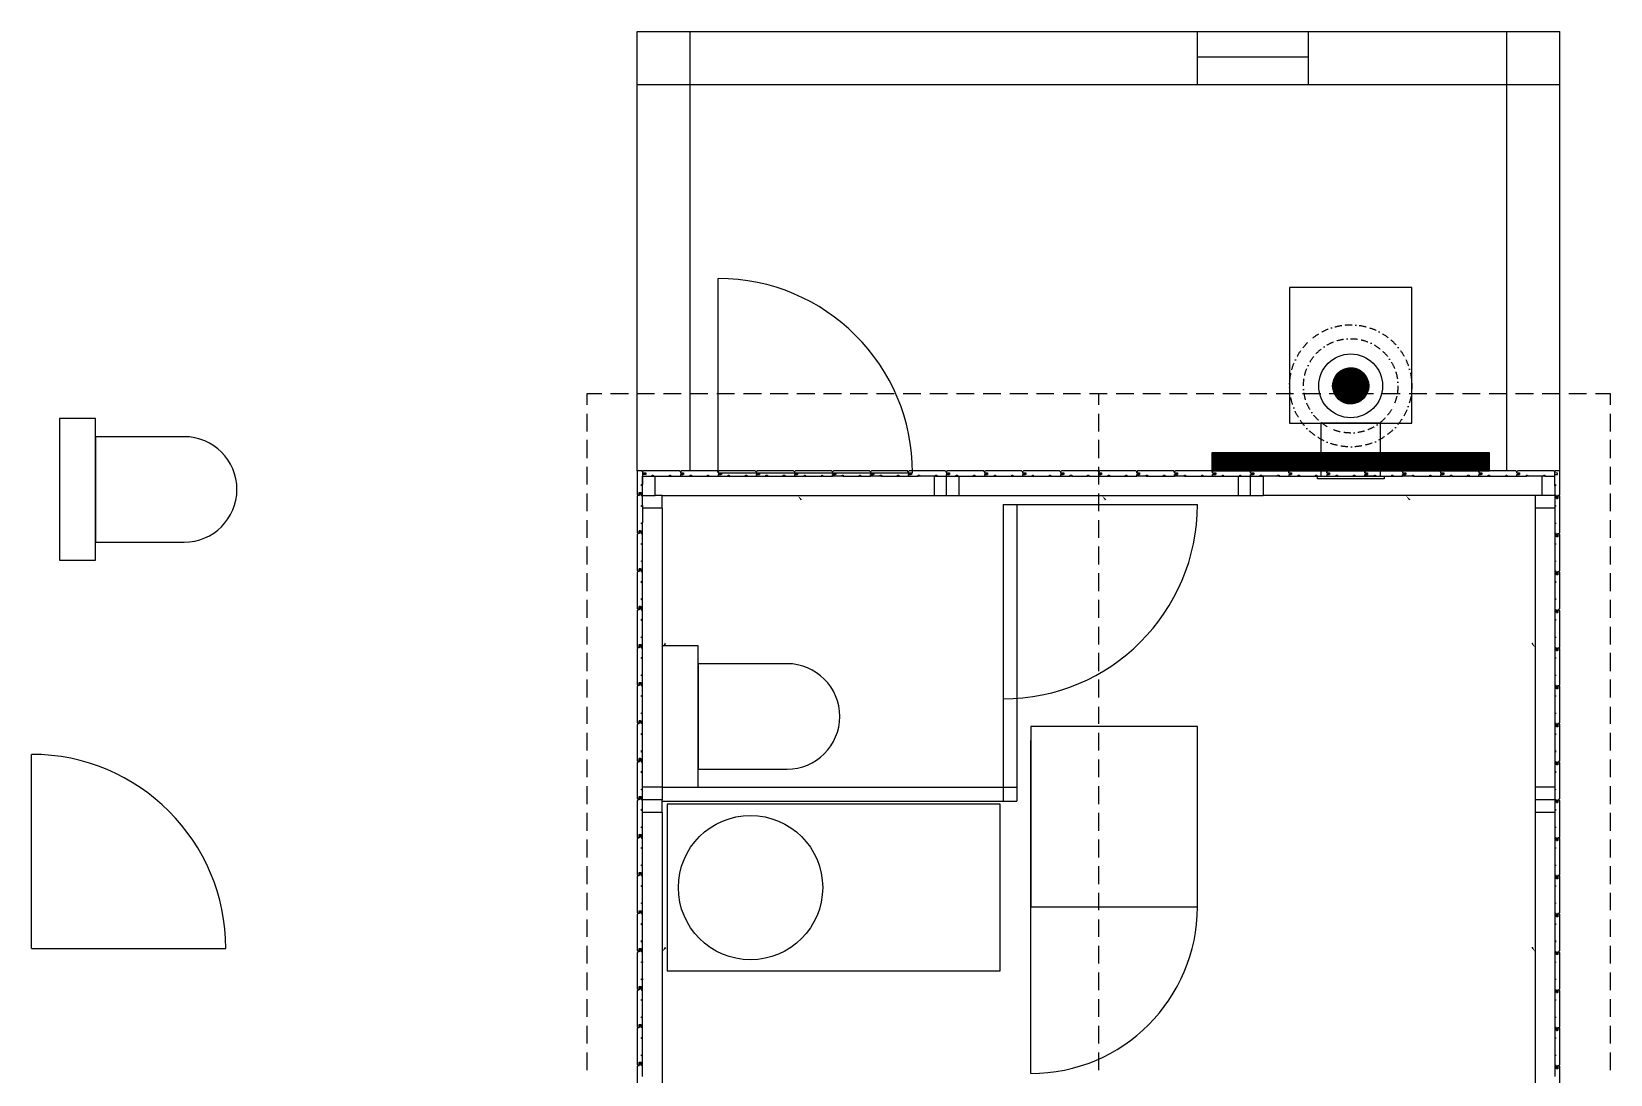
# Model space of a CAD drawing. Header units: millimetres. Extents: x -32864 to 44414, y -51818 to 3927.
# Drawn here: x -5000 to 688, y -28453 to -24695 of the extents above; entities that cross this region are included whole.
import ezdxf

# ---------------------------------------------------------------- set-up
doc = ezdxf.new("R2010")
doc.units = ezdxf.units.MM
doc.header["$MEASUREMENT"] = 0
doc.linetypes.add('BORDERX2', pattern=[88.9, 25.4, -12.7, 25.4, -12.7, 0, -12.7])
doc.layers.get('0').update_dxf_attribs({"true_color": 0xffffff})
doc.layers.add('elements', color=4, linetype='Continuous', lineweight=25, true_color=0x00ffff)
doc.layers.add('heater', color=6, linetype='Continuous', true_color=0xff00ff)
pattern_1 = [(45, (0, 0), (-0.088388348, 0.088388348), [])]

# ---------------------------------------------------------------- blocks, each defined once
blk = doc.blocks.new('Thermoplate50+15')
at = {"layer": 'elements'}
h = blk.add_hatch(dxfattribs=at)
h.set_pattern_fill('NET', color=256, scale=200, angle=65, style=0)
h.set_pattern_definition(pattern_1)
h.paths.add_polyline_path([(0, 0), (939.7, 342), (917.5, 403.1), (-22.2, 61.1)])
for p, q in [((917.5, 403.1), (-22.2, 61.1)), ((939.7, 342), (917.5, 403.1)), ((0, 0), (939.7, 342)), ((-22.2, 61.1), (0, 0))]:
    blk.add_line(p, q, dxfattribs=at)
blk = doc.blocks.new('UpperView')
at = {"layer": 'elements'}
for points in [[(770.6, 4714.8), (760.5, 4731.7), (775.7, 4718.2)], [(1866.7, 4714.8), (1856.6, 4731.7), (1871.8, 4718.2)], [(2962.8, 4714.8), (2951, 4731.7), (2967.8, 4718.2)], [(286.7, 4197.1), (271.5, 4183.7), (281.6, 4202.2)], [(3408, 4202.2), (3416.4, 4183.7), (3402.9, 4198.8)], [(286.7, 3101.1), (271.5, 3087.6), (281.6, 3106.1)], [(3408, 3106.1), (3416.4, 3087.6), (3402.9, 3102.8)]]:
    blk.add_hatch(color=256, dxfattribs=at).paths.add_polyline_path(points)
for points in [[(54, 5099.3), (0, 5099.3), (0, 5058.8)], [(150.1, 5099.3), (86, 5099.3)], [(244.5, 5099.3), (182.1, 5099.3)], [(340.6, 5099.3), (276.5, 5099.3)], [(436.7, 5099.3), (372.7, 5099.3)], [(532.9, 5099.3), (468.8, 5099.3)], [(629, 5099.3), (564.9, 5099.3)], [(725.1, 5099.3), (661, 5099.3)], [(821.2, 5099.3), (757.1, 5099.3)], [(917.3, 5099.3), (853.3, 5099.3)], [(1011.8, 5099.3), (949.4, 5099.3)], [(1107.9, 5099.3), (1043.8, 5099.3)], [(1204, 5099.3), (1139.9, 5099.3)], [(1300.1, 5099.3), (1236, 5099.3)], [(1396.2, 5099.3), (1332.2, 5099.3)], [(1492.4, 5099.3), (1428.3, 5099.3)], [(1588.5, 5099.3), (1524.4, 5099.3)], [(1682.9, 5099.3), (1620.5, 5099.3)], [(1779, 5099.3), (1716.6, 5099.3)], [(1875.1, 5099.3), (1811.1, 5099.3)], [(1844.8, 5058.8), (1844.8, 5099.3)], [(1971.3, 5099.3), (1907.2, 5099.3)], [(2067.4, 5099.3), (2003.3, 5099.3)], [(2163.5, 5099.3), (2099.4, 5099.3)], [(2259.6, 5099.3), (2195.5, 5099.3)], [(2355.7, 5099.3), (2291.7, 5099.3)], [(2450.2, 5099.3), (2387.8, 5099.3)], [(2546.3, 5099.3), (2483.9, 5099.3)], [(2644.1, 5099.3), (2578.3, 5099.3)], [(2738.5, 5099.3), (2674.4, 5099.3)], [(2834.6, 5099.3), (2770.6, 5099.3)], [(2930.8, 5099.3), (2866.7, 5099.3)], [(3026.9, 5099.3), (2962.8, 5099.3)], [(3123, 5099.3), (3058.9, 5099.3)], [(3219.1, 5099.3), (3155, 5099.3)], [(3315.2, 5099.3), (3251.1, 5099.3)], [(3411.3, 5099.3), (3345.6, 5099.3)], [(3505.8, 5099.3), (3441.7, 5099.3)], [(3601.9, 5099.3), (3537.8, 5099.3)], [(3687.9, 5058.8), (3687.9, 5099.3), (3633.9, 5099.3)], [(0, 5026.8), (0, 4962.7)], [(1844.8, 4962.7), (1844.8, 5026.8)], [(3687.9, 4962.7), (3687.9, 5026.8)], [(0, 4932.4), (0, 4866.6)], [(1844.8, 4866.6), (1844.8, 4932.4)], [(3687.9, 4866.6), (3687.9, 4932.4)], [(0, 4836.2), (0, 4772.2)], [(1844.8, 4772.2), (1844.8, 4836.2)], [(3687.9, 4772.2), (3687.9, 4836.2)], [(200.7, 4817.7), (200.7, 4821.1), (182.1, 4821.1), (182.1, 4735.1), (185.5, 4731.7)], [(204, 4821.1), (200.7, 4817.7)], [(200.7, 4817.7), (200.7, 4772.2)], [(200.7, 4814.3), (212.5, 4814.3)], [(212.5, 4807.6), (200.7, 4807.6)], [(200.7, 4802.5), (239.5, 4802.5)], [(200.7, 4731.7), (200.7, 4802.5)], [(337.3, 4817.7), (333.9, 4821.1), (204, 4821.1)], [(212.5, 4814.3), (212.5, 4807.6)], [(236.1, 4802.5), (236.1, 4805.9), (239.5, 4805.9), (239.5, 4802.5), (246.2, 4802.5)], [(246.2, 4802.5), (337.3, 4802.5)], [(246.2, 4731.7), (246.2, 4802.5)], [(298.5, 4802.5), (298.5, 4805.9), (301.8, 4805.9), (301.8, 4802.5)], [(473.8, 4817.7), (470.5, 4821.1), (340.6, 4821.1), (337.3, 4817.7)], [(337.3, 4817.7), (337.3, 4814.3)], [(337.3, 4814.3), (349.1, 4814.3), (349.1, 4807.6), (337.3, 4807.6), (337.3, 4807.6), (347.4, 4807.6), (347.4, 4812.6), (337.3, 4814.3), (337.3, 4814.3)], [(337.3, 4807.6), (337.3, 4802.5), (372.7, 4802.5)], [(372.7, 4802.5), (372.7, 4805.9), (377.7, 4805.9), (377.7, 4802.5)], [(372.7, 4802.5), (438.4, 4802.5)], [(435.1, 4802.5), (435.1, 4805.9), (438.4, 4805.9), (438.4, 4802.5), (473.8, 4802.5)], [(610.4, 4817.7), (607.1, 4821.1), (477.2, 4821.1), (473.8, 4817.7)], [(473.8, 4817.7), (473.8, 4814.3)], [(473.8, 4814.3), (485.6, 4814.3), (485.6, 4807.6), (473.8, 4807.6), (473.8, 4807.6), (484, 4807.6), (484, 4812.6), (473.8, 4814.3), (473.8, 4814.3)], [(473.8, 4807.6), (473.8, 4802.5), (509.3, 4802.5)], [(509.3, 4802.5), (509.3, 4805.9), (512.6, 4805.9), (512.6, 4802.5)], [(509.3, 4802.5), (512.6, 4802.5), (519.4, 4802.5), (526.1, 4802.5), (531.2, 4802.5), (537.9, 4802.5), (544.7, 4802.5), (549.7, 4802.5), (556.5, 4802.5), (561.5, 4802.5), (568.3, 4802.5), (575, 4802.5), (580.1, 4802.5), (586.8, 4802.5), (593.6, 4802.5), (598.6, 4802.5), (605.4, 4802.5), (610.4, 4802.5), (617.2, 4802.5), (623.9, 4802.5), (629, 4802.5), (635.7, 4802.5), (642.5, 4802.5), (647.5, 4802.5), (654.3, 4802.5), (659.3, 4802.5), (666.1, 4802.5), (672.8, 4802.5), (677.9, 4802.5), (684.6, 4802.5), (691.4, 4802.5), (696.4, 4802.5), (703.2, 4802.5), (708.2, 4802.5), (713.3, 4802.5)], [(571.6, 4802.5), (571.6, 4805.9), (576.7, 4805.9), (576.7, 4802.5)], [(748.7, 4817.7), (745.3, 4821.1), (615.5, 4821.1), (610.4, 4817.7)], [(610.4, 4817.7), (610.4, 4814.3)], [(610.4, 4814.3), (622.2, 4814.3), (622.2, 4807.6), (610.4, 4807.6), (610.4, 4807.6), (622.2, 4807.6), (622.2, 4812.6), (610.4, 4814.3), (610.4, 4814.3)], [(610.4, 4807.6), (610.4, 4802.5)], [(645.8, 4802.5), (645.8, 4805.9), (650.9, 4805.9), (650.9, 4802.5)], [(708.2, 4802.5), (708.2, 4805.9), (713.3, 4805.9), (713.3, 4802.5), (748.7, 4802.5)], [(885.3, 4817.7), (881.9, 4821.1), (752.1, 4821.1), (748.7, 4817.7)], [(748.7, 4817.7), (748.7, 4814.3)], [(748.7, 4814.3), (758.8, 4814.3), (758.8, 4807.6), (748.7, 4807.6), (748.7, 4807.6), (758.8, 4807.6), (758.8, 4812.6), (748.7, 4814.3), (748.7, 4814.3)], [(748.7, 4807.6), (748.7, 4802.5), (784.1, 4802.5)], [(784.1, 4802.5), (784.1, 4805.9), (787.5, 4805.9), (787.5, 4802.5), (846.5, 4802.5)], [(787.5, 4802.5), (784.1, 4802.5)], [(846.5, 4802.5), (846.5, 4805.9), (849.9, 4805.9), (849.9, 4802.5), (885.3, 4802.5)], [(849.9, 4802.5), (846.5, 4802.5)], [(1021.9, 4817.7), (1018.5, 4821.1), (888.7, 4821.1), (885.3, 4817.7)], [(885.3, 4814.3), (885.3, 4817.7)], [(885.3, 4814.3), (897.1, 4814.3), (897.1, 4807.6), (885.3, 4807.6), (885.3, 4807.6), (895.4, 4807.6), (895.4, 4812.6), (885.3, 4814.3), (885.3, 4814.3)], [(920.7, 4802.5), (885.3, 4802.5), (885.3, 4807.6)], [(920.7, 4802.5), (920.7, 4805.9), (924.1, 4805.9), (924.1, 4802.5), (983.1, 4802.5)], [(924.1, 4802.5), (920.7, 4802.5)], [(983.1, 4802.5), (983.1, 4805.9), (986.5, 4805.9), (986.5, 4802.5), (1021.9, 4802.5)], [(986.5, 4802.5), (983.1, 4802.5)], [(1158.5, 4817.7), (1155.1, 4821.1), (1025.3, 4821.1), (1021.9, 4817.7)], [(1021.9, 4817.7), (1021.9, 4814.3)], [(1021.9, 4814.3), (1033.7, 4814.3), (1033.7, 4807.6), (1021.9, 4807.6), (1021.9, 4807.6), (1032, 4807.6), (1032, 4812.6), (1021.9, 4814.3), (1021.9, 4814.3)], [(1057.3, 4802.5), (1021.9, 4802.5), (1021.9, 4807.6)], [(1057.3, 4802.5), (1057.3, 4805.9), (1062.4, 4805.9), (1062.4, 4802.5), (1119.7, 4802.5)], [(1062.4, 4802.5), (1057.3, 4802.5)], [(1119.7, 4802.5), (1119.7, 4805.9), (1124.7, 4805.9), (1124.7, 4802.5)], [(1119.7, 4802.5), (1158.5, 4802.5)], [(1295.1, 4817.7), (1291.7, 4821.1), (1161.8, 4821.1), (1158.5, 4817.7)], [(1158.5, 4817.7), (1158.5, 4814.3)], [(1158.5, 4814.3), (1170.3, 4814.3), (1170.3, 4807.6), (1158.5, 4807.6), (1158.5, 4807.6), (1168.6, 4807.6), (1168.6, 4812.6), (1158.5, 4814.3), (1158.5, 4814.3)], [(1158.5, 4807.6), (1158.5, 4802.5), (1193.9, 4802.5)], [(1193.9, 4802.5), (1193.9, 4805.9), (1198.9, 4805.9), (1198.9, 4802.5)], [(1198.9, 4802.5), (1193.9, 4802.5)], [(1256.3, 4802.5), (1198.9, 4802.5)], [(1251.2, 4802.5), (1251.2, 4731.7), (1295.1, 4731.7)], [(1256.3, 4802.5), (1256.3, 4805.9), (1261.3, 4805.9), (1261.3, 4802.5)], [(1256.3, 4802.5), (1295.1, 4802.5)], [(1433.3, 4817.7), (1430, 4821.1), (1300.1, 4821.1), (1295.1, 4817.7)], [(1295.1, 4817.7), (1295.1, 4814.3)], [(1295.1, 4814.3), (1306.9, 4814.3), (1306.9, 4807.6), (1295.1, 4807.6), (1295.1, 4807.6), (1306.9, 4807.6), (1306.9, 4812.6), (1295.1, 4814.3), (1295.1, 4814.3)], [(1295.1, 4807.6), (1295.1, 4802.5)], [(1295.1, 4802.5), (1295.1, 4731.7), (1340.6, 4731.7)], [(1295.1, 4802.5), (1335.5, 4802.5)], [(1330.5, 4802.5), (1330.5, 4805.9), (1335.5, 4805.9), (1335.5, 4802.5), (1340.6, 4802.5)], [(1340.6, 4802.5), (1392.9, 4802.5), (1401.3, 4802.5), (1411.4, 4802.5), (1419.8, 4802.5), (1428.3, 4802.5), (1436.7, 4802.5), (1445.1, 4802.5), (1453.6, 4802.5), (1462, 4802.5), (1470.4, 4802.5), (1478.9, 4802.5), (1487.3, 4802.5), (1495.7, 4802.5), (1505.8, 4802.5), (1514.3, 4802.5), (1522.7, 4802.5), (1531.1, 4802.5), (1534.5, 4802.5)], [(1340.6, 4802.5), (1340.6, 4731.7), (2347.3, 4731.7)], [(1392.9, 4802.5), (1392.9, 4805.9), (1397.9, 4805.9), (1397.9, 4802.5)], [(1569.9, 4817.7), (1566.6, 4821.1), (1436.7, 4821.1), (1433.3, 4817.7)], [(1433.3, 4817.7), (1433.3, 4814.3)], [(1433.3, 4814.3), (1443.5, 4814.3), (1443.5, 4807.6), (1433.3, 4807.6), (1433.3, 4807.6), (1443.5, 4807.6), (1443.5, 4812.6), (1433.3, 4814.3), (1433.3, 4814.3)], [(1433.3, 4807.6), (1433.3, 4802.5)], [(1468.7, 4802.5), (1468.7, 4805.9), (1472.1, 4805.9), (1472.1, 4802.5)], [(1531.1, 4802.5), (1531.1, 4805.9), (1534.5, 4805.9), (1534.5, 4802.5), (1569.9, 4802.5)], [(1706.5, 4817.7), (1703.1, 4821.1), (1573.3, 4821.1), (1569.9, 4817.7)], [(1569.9, 4817.7), (1569.9, 4814.3)], [(1569.9, 4814.3), (1581.7, 4814.3), (1581.7, 4807.6), (1569.9, 4807.6), (1569.9, 4807.6), (1580, 4807.6), (1580, 4812.6), (1569.9, 4814.3), (1569.9, 4814.3)], [(1569.9, 4807.6), (1569.9, 4802.5)], [(1569.9, 4802.5), (1608.7, 4802.5)], [(1605.3, 4802.5), (1605.3, 4805.9), (1608.7, 4805.9), (1608.7, 4802.5), (1667.7, 4802.5)], [(1667.7, 4802.5), (1667.7, 4805.9), (1671.1, 4805.9), (1671.1, 4802.5), (1706.5, 4802.5)], [(1671.1, 4802.5), (1667.7, 4802.5)], [(1844.8, 4817.7), (1839.7, 4821.1), (1709.9, 4821.1), (1706.5, 4817.7)], [(1706.5, 4817.7), (1706.5, 4814.3)], [(1706.5, 4814.3), (1718.3, 4814.3), (1718.3, 4807.6), (1706.5, 4807.6), (1706.5, 4807.6), (1716.6, 4807.6), (1716.6, 4812.6), (1706.5, 4814.3), (1706.5, 4814.3)], [(1706.5, 4807.6), (1706.5, 4802.5), (1741.9, 4802.5)], [(1741.9, 4802.5), (1741.9, 4805.9), (1747, 4805.9), (1747, 4802.5), (1804.3, 4802.5)], [(1747, 4802.5), (1741.9, 4802.5)], [(1804.3, 4802.5), (1804.3, 4805.9), (1809.4, 4805.9), (1809.4, 4802.5), (1844.8, 4802.5)], [(1809.4, 4802.5), (1804.3, 4802.5)], [(1981.4, 4814.3), (1981.4, 4817.7), (1978, 4821.1), (1848.2, 4821.1), (1844.8, 4817.7)], [(1844.8, 4817.7), (1844.8, 4814.3)], [(1844.8, 4814.3), (1854.9, 4814.3), (1854.9, 4807.6), (1844.8, 4807.6), (1844.8, 4807.6), (1853.2, 4807.6), (1853.2, 4812.6), (1844.8, 4814.3), (1844.8, 4814.3)], [(1844.8, 4807.6), (1844.8, 4802.5)], [(1844.8, 4802.5), (1946, 4802.5)], [(1878.5, 4802.5), (1878.5, 4805.9), (1883.6, 4805.9), (1883.6, 4802.5)], [(1940.9, 4802.5), (1940.9, 4805.9), (1946, 4805.9), (1946, 4802.5), (1981.4, 4802.5)], [(2118, 4817.7), (2114.6, 4821.1), (1984.7, 4821.1), (1981.4, 4817.7)], [(1981.4, 4814.3), (1991.5, 4814.3), (1991.5, 4807.6), (1981.4, 4807.6), (1981.4, 4807.6), (1991.5, 4807.6), (1991.5, 4812.6), (1981.4, 4814.3), (1981.4, 4814.3)], [(2015.1, 4802.5), (1981.4, 4802.5), (1981.4, 4807.6)], [(2015.1, 4802.5), (2015.1, 4805.9), (2020.2, 4805.9), (2020.2, 4802.5)], [(2015.1, 4802.5), (2082.6, 4802.5)], [(2077.5, 4802.5), (2077.5, 4805.9), (2082.6, 4805.9), (2082.6, 4802.5), (2118, 4802.5)], [(2254.6, 4817.7), (2251.2, 4821.1), (2121.3, 4821.1), (2118, 4817.7)], [(2118, 4814.3), (2118, 4817.7)], [(2118, 4814.3), (2128.1, 4814.3), (2128.1, 4807.6), (2118, 4807.6), (2118, 4807.6), (2128.1, 4807.6), (2128.1, 4812.6), (2118, 4814.3), (2118, 4814.3)], [(2153.4, 4802.5), (2118, 4802.5), (2118, 4807.6)], [(2153.4, 4802.5), (2153.4, 4805.9), (2156.7, 4805.9), (2156.7, 4802.5)], [(2153.4, 4802.5), (2293.3, 4802.5)], [(2215.8, 4802.5), (2215.8, 4805.9), (2219.1, 4805.9), (2219.1, 4802.5)], [(2391.1, 4817.7), (2387.8, 4821.1), (2257.9, 4821.1), (2254.6, 4817.7)], [(2254.6, 4814.3), (2266.4, 4814.3), (2266.4, 4807.6), (2254.6, 4807.6), (2254.6, 4807.6), (2264.7, 4807.6), (2264.7, 4812.6), (2254.6, 4814.3), (2254.6, 4817.7)], [(2254.6, 4802.5), (2254.6, 4807.6)], [(2290, 4802.5), (2290, 4805.9), (2293.3, 4805.9), (2293.3, 4802.5), (2347.3, 4802.5)], [(2347.3, 4802.5), (2347.3, 4731.7), (2391.1, 4731.7)], [(2347.3, 4802.5), (2391.1, 4802.5)], [(2352.4, 4802.5), (2352.4, 4805.9), (2355.7, 4805.9), (2355.7, 4802.5)], [(2529.4, 4814.3), (2529.4, 4817.7), (2524.4, 4821.1), (2394.5, 4821.1), (2391.1, 4817.7)], [(2391.1, 4814.3), (2391.1, 4817.7)], [(2391.1, 4814.3), (2402.9, 4814.3), (2402.9, 4807.6), (2391.1, 4807.6), (2391.1, 4807.6), (2401.3, 4807.6), (2401.3, 4812.6), (2391.1, 4814.3), (2391.1, 4814.3)], [(2391.1, 4802.5), (2391.1, 4807.6)], [(2391.1, 4731.7), (2391.1, 4802.5), (2436.7, 4802.5)], [(2426.6, 4802.5), (2426.6, 4805.9), (2431.6, 4805.9), (2431.6, 4802.5)], [(2488.9, 4802.5), (2436.7, 4802.5)], [(2436.7, 4802.5), (2436.7, 4731.7)], [(2488.9, 4805.9), (2494, 4805.9), (2494, 4802.5), (2488.9, 4802.5), (2488.9, 4805.9)], [(2494, 4802.5), (2666, 4802.5)], [(2666, 4817.7), (2662.6, 4821.1), (2532.8, 4821.1), (2529.4, 4817.7)], [(2529.4, 4814.3), (2539.5, 4814.3), (2539.5, 4807.6), (2529.4, 4807.6), (2529.4, 4807.6), (2537.8, 4807.6), (2537.8, 4812.6), (2529.4, 4814.3), (2529.4, 4814.3)], [(2529.4, 4807.6), (2529.4, 4802.5)], [(2563.1, 4802.5), (2563.1, 4805.9), (2568.2, 4805.9), (2568.2, 4802.5)], [(2625.5, 4802.5), (2625.5, 4805.9), (2630.6, 4805.9), (2630.6, 4802.5)], [(2802.6, 4814.3), (2802.6, 4817.7), (2799.2, 4821.1), (2669.4, 4821.1), (2666, 4817.7)], [(2666, 4814.3), (2676.1, 4814.3), (2676.1, 4807.6), (2666, 4807.6), (2666, 4807.6), (2676.1, 4807.6), (2676.1, 4812.6), (2666, 4814.3), (2666, 4817.7)], [(2666, 4807.6), (2666, 4802.5), (2699.7, 4802.5)], [(2699.7, 4802.5), (2699.7, 4805.9), (2704.8, 4805.9), (2704.8, 4802.5), (2762.1, 4802.5)], [(2704.8, 4802.5), (2699.7, 4802.5)], [(2762.1, 4802.5), (2762.1, 4805.9), (2767.2, 4805.9), (2767.2, 4802.5), (2802.6, 4802.5)], [(2767.2, 4802.5), (2762.1, 4802.5)], [(2939.2, 4817.7), (2935.8, 4821.1), (2806, 4821.1), (2802.6, 4817.7)], [(2802.6, 4814.3), (2812.7, 4814.3), (2812.7, 4807.6), (2802.6, 4807.6), (2802.6, 4807.6), (2812.7, 4807.6), (2812.7, 4812.6), (2802.6, 4814.3), (2802.6, 4814.3)], [(2838, 4802.5), (2802.6, 4802.5), (2802.6, 4807.6)], [(2838, 4802.5), (2838, 4805.9), (2841.4, 4805.9), (2841.4, 4802.5), (2900.4, 4802.5)], [(2841.4, 4802.5), (2838, 4802.5)], [(2900.4, 4802.5), (2900.4, 4805.9), (2903.8, 4805.9), (2903.8, 4802.5)], [(2900.4, 4802.5), (2939.2, 4802.5)], [(3075.8, 4817.7), (3072.4, 4821.1), (2942.6, 4821.1), (2939.2, 4817.7)], [(2939.2, 4817.7), (2939.2, 4814.3)], [(2939.2, 4814.3), (2951, 4814.3), (2951, 4807.6), (2939.2, 4807.6), (2939.2, 4807.6), (2949.3, 4807.6), (2949.3, 4812.6), (2939.2, 4814.3), (2939.2, 4814.3)], [(2974.6, 4802.5), (2939.2, 4802.5), (2939.2, 4807.6)], [(2974.6, 4802.5), (2974.6, 4805.9), (2978, 4805.9), (2978, 4802.5), (3037, 4802.5)], [(2978, 4802.5), (2974.6, 4802.5)], [(3037, 4802.5), (3037, 4805.9), (3040.4, 4805.9), (3040.4, 4802.5)], [(3037, 4802.5), (3075.8, 4802.5)], [(3214, 4817.7), (3209, 4821.1), (3079.1, 4821.1), (3075.8, 4817.7)], [(3075.8, 4817.7), (3075.8, 4814.3)], [(3075.8, 4814.3), (3087.6, 4814.3), (3087.6, 4807.6), (3075.8, 4807.6), (3075.8, 4807.6), (3085.9, 4807.6), (3085.9, 4812.6), (3075.8, 4814.3), (3075.8, 4814.3)], [(3075.8, 4807.6), (3075.8, 4802.5), (3111.2, 4802.5)], [(3111.2, 4802.5), (3111.2, 4805.9), (3116.2, 4805.9), (3116.2, 4802.5), (3173.6, 4802.5)], [(3116.2, 4802.5), (3111.2, 4802.5)], [(3173.6, 4802.5), (3173.6, 4805.9), (3178.6, 4805.9), (3178.6, 4802.5)], [(3173.6, 4802.5), (3178.6, 4802.5), (3183.7, 4802.5), (3188.8, 4802.5), (3193.8, 4802.5), (3198.9, 4802.5), (3205.6, 4802.5), (3210.7, 4802.5), (3215.7, 4802.5), (3220.8, 4802.5), (3225.8, 4802.5), (3232.6, 4802.5), (3237.7, 4802.5), (3242.7, 4802.5), (3247.8, 4802.5), (3252.8, 4802.5), (3259.6, 4802.5), (3264.6, 4802.5), (3269.7, 4802.5), (3274.8, 4802.5), (3279.8, 4802.5), (3286.6, 4802.5), (3291.6, 4802.5), (3296.7, 4802.5), (3301.7, 4802.5), (3306.8, 4802.5), (3313.5, 4802.5), (3318.6, 4802.5), (3323.7, 4802.5), (3328.7, 4802.5), (3333.8, 4802.5), (3340.5, 4802.5), (3345.6, 4802.5), (3350.6, 4802.5), (3386, 4802.5)], [(3350.6, 4817.7), (3347.3, 4821.1), (3217.4, 4821.1), (3214, 4817.7)], [(3214, 4817.7), (3214, 4814.3)], [(3214, 4814.3), (3224.2, 4814.3), (3224.2, 4807.6), (3214, 4807.6), (3214, 4807.6), (3222.5, 4807.6), (3222.5, 4812.6), (3214, 4814.3), (3214, 4814.3)], [(3214, 4802.5), (3214, 4807.6)], [(3247.8, 4802.5), (3247.8, 4805.9), (3252.8, 4805.9), (3252.8, 4802.5)], [(3311.8, 4802.5), (3311.8, 4805.9), (3315.2, 4805.9), (3315.2, 4802.5)], [(3487.2, 4817.7), (3483.8, 4821.1), (3354, 4821.1), (3350.6, 4817.7)], [(3350.6, 4814.3), (3350.6, 4817.7)], [(3350.6, 4814.3), (3360.8, 4814.3), (3360.8, 4807.6), (3350.6, 4807.6), (3350.6, 4807.6), (3360.8, 4807.6), (3360.8, 4812.6), (3350.6, 4814.3), (3350.6, 4814.3)], [(3350.6, 4802.5), (3350.6, 4807.6)], [(3386, 4805.9), (3389.4, 4805.9), (3389.4, 4802.5), (3386, 4802.5), (3386, 4805.9)], [(3448.4, 4802.5), (3389.4, 4802.5)], [(3441.7, 4731.7), (3441.7, 4802.5)], [(3448.4, 4802.5), (3448.4, 4805.9), (3451.8, 4805.9), (3451.8, 4802.5), (3487.2, 4802.5)], [(3451.8, 4802.5), (3448.4, 4802.5)], [(3502.4, 4731.7), (3505.8, 4735.1), (3505.8, 4821.1), (3487.2, 4821.1), (3487.2, 4817.7)], [(3487.2, 4772.2), (3487.2, 4817.7)], [(3487.2, 4807.6), (3497.3, 4807.6), (3497.3, 4812.6), (3487.2, 4814.3)], [(0, 4740.1), (0, 4676)], [(185.5, 4731.7), (182.1, 4728.3), (182.1, 4598.5), (185.5, 4595.1), (182.1, 4591.7), (182.1, 4461.9), (185.5, 4458.5), (182.1, 4455.1), (182.1, 4325.3), (185.5, 4320.2), (182.1, 4316.9), (182.1, 4187), (185.5, 4183.7), (182.1, 4180.3), (182.1, 4050.4), (185.5, 4047.1), (182.1, 4043.7), (182.1, 3913.9), (185.5, 3910.5), (182.1, 3907.1), (182.1, 3777.3), (185.5, 3772.2), (182.1, 3770.5), (182.1, 3640.7), (185.5, 3635.6)], [(188.9, 4731.7), (185.5, 4731.7)], [(188.9, 4731.7), (188.9, 4743.5), (195.6, 4743.5), (195.6, 4731.7)], [(195.6, 4731.7), (193.9, 4741.8), (188.9, 4741.8), (188.9, 4731.7), (188.9, 4731.7)], [(195.6, 4731.7), (200.7, 4731.7)], [(200.7, 4767.1), (197.3, 4767.1), (197.3, 4772.2), (200.7, 4772.2)], [(200.7, 4731.7), (200.7, 4767.1)], [(200.7, 4696.3), (200.7, 4731.7)], [(200.7, 4731.7), (246.2, 4731.7)], [(271.5, 4731.7), (246.2, 4731.7)], [(271.5, 4686.2), (271.5, 4731.7)], [(271.5, 4731.7), (1251.2, 4731.7)], [(1844.8, 4676), (1844.8, 4740.1)], [(2391.1, 4731.7), (2436.7, 4731.7)], [(3441.7, 4731.7), (2436.7, 4731.7)], [(3416.4, 4731.7), (3416.4, 4686.2)], [(3487.2, 4731.7), (3441.7, 4731.7)], [(3487.2, 4772.2), (3490.6, 4772.2), (3490.6, 4767.1), (3487.2, 4767.1)], [(3487.2, 4767.1), (3487.2, 4772.2)], [(3487.2, 4767.1), (3487.2, 4731.7)], [(3492.3, 4731.7), (3487.2, 4731.7)], [(3487.2, 4731.7), (3487.2, 4692.9)], [(3492.3, 4731.7), (3492.3, 4731.7), (3494, 4721.6), (3497.3, 4721.6), (3499, 4731.7)], [(3499, 4731.7), (3499, 4721.6), (3494, 4721.6), (3492.3, 4731.7)], [(3502.4, 4731.7), (3499, 4731.7)], [(3502.4, 3635.6), (3505.8, 3640.7), (3505.8, 3770.5), (3502.4, 3772.2), (3505.8, 3777.3), (3505.8, 3907.1), (3502.4, 3910.5), (3505.8, 3913.9), (3505.8, 4043.7), (3502.4, 4047.1), (3505.8, 4050.4), (3505.8, 4180.3), (3502.4, 4183.7), (3505.8, 4187), (3505.8, 4316.9), (3502.4, 4320.2), (3505.8, 4325.3), (3505.8, 4455.1), (3502.4, 4458.5), (3505.8, 4461.9), (3505.8, 4591.7), (3502.4, 4595.1), (3505.8, 4598.5), (3505.8, 4728.3), (3502.4, 4731.7)], [(3687.9, 4676), (3687.9, 4740.1)], [(200.7, 4692.9), (197.3, 4692.9), (197.3, 4696.3), (200.7, 4696.3)], [(200.7, 4696.3), (200.7, 4692.9)], [(200.7, 4692.9), (200.7, 4633.9)], [(271.5, 4686.2), (200.7, 4686.2)], [(271.5, 4686.2), (271.5, 3635.6)], [(3487.2, 4686.2), (3416.4, 4686.2), (3416.4, 3681.1)], [(3487.2, 4696.3), (3490.6, 4696.3), (3490.6, 4692.9), (3487.2, 4692.9)], [(3487.2, 4692.9), (3487.2, 4686.2), (3487.2, 4672.7), (3487.2, 4659.2), (3487.2, 4645.7), (3487.2, 4632.2), (3487.2, 4618.7), (3487.2, 4605.2), (3487.2, 4590), (3487.2, 4576.6), (3487.2, 4563.1), (3487.2, 4549.6), (3487.2, 4536.1), (3487.2, 4522.6), (3487.2, 4509.1), (3487.2, 4495.6), (3487.2, 4482.1), (3487.2, 4468.6), (3487.2, 4453.5), (3487.2, 4440), (3487.2, 4426.5), (3487.2, 4413), (3487.2, 4399.5), (3487.2, 4386), (3487.2, 4372.5), (3487.2, 4359), (3487.2, 4345.5), (3487.2, 4332), (3487.2, 4316.9), (3487.2, 4303.4), (3487.2, 4289.9), (3487.2, 4276.4), (3487.2, 4262.9), (3487.2, 4249.4), (3487.2, 4235.9), (3487.2, 4222.4), (3487.2, 4208.9), (3487.2, 4195.5), (3487.2, 4180.3), (3487.2, 4166.8), (3487.2, 4153.3), (3487.2, 4139.8), (3487.2, 4126.3), (3487.2, 4112.8), (3487.2, 4099.3), (3487.2, 4085.9), (3487.2, 4072.4), (3487.2, 4058.9), (3487.2, 4043.7), (3487.2, 4030.2), (3487.2, 4016.7), (3487.2, 4003.2), (3487.2, 3989.7), (3487.2, 3976.2), (3487.2, 3962.8), (3487.2, 3949.3), (3487.2, 3935.8), (3487.2, 3922.3), (3487.2, 3907.1), (3487.2, 3893.6), (3487.2, 3880.1), (3487.2, 3866.6), (3487.2, 3853.1), (3487.2, 3839.7), (3487.2, 3826.2), (3487.2, 3812.7), (3487.2, 3807.6)], [(0, 4644), (0, 4579.9)], [(200.7, 4630.5), (197.3, 4630.5), (197.3, 4633.9), (200.7, 4633.9)], [(200.7, 4556.3), (200.7, 4633.9)], [(1844.8, 4579.9), (1844.8, 4644)], [(3487.2, 4633.9), (3490.6, 4633.9), (3490.6, 4630.5), (3487.2, 4630.5)], [(3687.9, 4579.9), (3687.9, 4644)], [(188.9, 4595.1), (185.5, 4595.1)], [(195.6, 4595.1), (193.9, 4605.2), (188.9, 4605.2), (188.9, 4595.1), (188.9, 4595.1)], [(188.9, 4595.1), (188.9, 4605.2), (195.6, 4605.2), (195.6, 4595.1)], [(195.6, 4595.1), (200.7, 4595.1)], [(200.7, 4556.3), (197.3, 4556.3), (197.3, 4559.7), (200.7, 4559.7)], [(200.7, 4497.3), (200.7, 4556.3)], [(3492.3, 4595.1), (3487.2, 4595.1)], [(3487.2, 4559.7), (3490.6, 4559.7), (3490.6, 4556.3), (3487.2, 4556.3)], [(3492.3, 4595.1), (3492.3, 4595.1), (3494, 4585), (3497.3, 4585), (3499, 4595.1)], [(3499, 4595.1), (3499, 4583.3), (3494, 4583.3), (3492.3, 4595.1)], [(3499, 4595.1), (3502.4, 4595.1)], [(0, 4547.9), (0, 4483.8)], [(200.7, 4493.9), (197.3, 4493.9), (197.3, 4497.3), (200.7, 4497.3)], [(200.7, 4418), (200.7, 4497.3)], [(1844.8, 4483.8), (1844.8, 4547.9)], [(3487.2, 4497.3), (3490.6, 4497.3), (3490.6, 4493.9), (3487.2, 4493.9)], [(3687.9, 4483.8), (3687.9, 4547.9)], [(0, 4451.8), (0, 4387.7)], [(188.9, 4458.5), (185.5, 4458.5)], [(195.6, 4458.5), (193.9, 4468.6), (188.9, 4468.6), (188.9, 4458.5), (188.9, 4458.5)], [(188.9, 4458.5), (188.9, 4468.6), (195.6, 4468.6), (195.6, 4458.5)], [(195.6, 4458.5), (200.7, 4458.5)], [(1844.8, 4387.7), (1844.8, 4451.8)], [(3492.3, 4458.5), (3487.2, 4458.5)], [(3492.3, 4458.5), (3492.3, 4458.5), (3494, 4448.4), (3497.3, 4448.4), (3499, 4458.5)], [(3499, 4458.5), (3499, 4446.7), (3494, 4446.7), (3492.3, 4458.5)], [(3499, 4458.5), (3502.4, 4458.5)], [(3687.9, 4387.7), (3687.9, 4451.8)], [(200.7, 4418), (197.3, 4418), (197.3, 4423.1), (200.7, 4423.1)], [(200.7, 4360.7), (200.7, 4418)], [(3487.2, 4423.1), (3490.6, 4423.1), (3490.6, 4418), (3487.2, 4418)], [(0, 4355.7), (0, 4291.6)], [(195.6, 4320.2), (193.9, 4332), (188.9, 4332), (188.9, 4320.2), (188.9, 4320.2)], [(188.9, 4320.2), (188.9, 4332), (195.6, 4332), (195.6, 4320.2)], [(200.7, 4355.7), (197.3, 4355.7), (197.3, 4360.7), (200.7, 4360.7)], [(200.7, 4281.5), (200.7, 4360.7)], [(1844.8, 4291.6), (1844.8, 4355.7)], [(3487.2, 4360.7), (3490.6, 4360.7), (3490.6, 4355.7), (3487.2, 4355.7)], [(3687.9, 4291.6), (3687.9, 4355.7)], [(188.9, 4320.2), (185.5, 4320.2)], [(195.6, 4320.2), (200.7, 4320.2)], [(200.7, 4281.5), (197.3, 4281.5), (197.3, 4286.5), (200.7, 4286.5)], [(200.7, 4222.4), (200.7, 4281.5)], [(3492.3, 4320.2), (3487.2, 4320.2)], [(3487.2, 4286.5), (3490.6, 4286.5), (3490.6, 4281.5), (3487.2, 4281.5)], [(3492.3, 4320.2), (3492.3, 4320.2), (3494, 4310.1), (3497.3, 4310.1), (3499, 4320.2)], [(3499, 4320.2), (3499, 4310.1), (3494, 4310.1), (3492.3, 4320.2)], [(3499, 4320.2), (3502.4, 4320.2)], [(0, 4259.5), (0, 4195.5)], [(200.7, 4219.1), (197.3, 4219.1), (197.3, 4222.4), (200.7, 4222.4)], [(200.7, 4144.9), (200.7, 4222.4)], [(1844.8, 4195.5), (1844.8, 4259.5)], [(3487.2, 4222.4), (3490.6, 4222.4), (3490.6, 4219.1), (3487.2, 4219.1)], [(3687.9, 4195.5), (3687.9, 4259.5)], [(0, 4165.1), (0, 4099.3)], [(188.9, 4183.7), (185.5, 4183.7)], [(188.9, 4183.7), (188.9, 4195.5), (195.6, 4195.5), (195.6, 4183.7)], [(195.6, 4183.7), (193.9, 4193.8), (188.9, 4193.8), (188.9, 4183.7), (188.9, 4183.7)], [(195.6, 4183.7), (200.7, 4183.7)], [(1844.8, 4099.3), (1844.8, 4165.1)], [(3492.3, 4183.7), (3487.2, 4183.7)], [(3492.3, 4183.7), (3492.3, 4183.7), (3494, 4173.5), (3497.3, 4173.5), (3499, 4183.7)], [(3499, 4183.7), (3499, 4173.5), (3494, 4173.5), (3492.3, 4183.7)], [(3499, 4183.7), (3502.4, 4183.7)], [(3687.9, 4099.3), (3687.9, 4165.1)], [(200.7, 4144.9), (197.3, 4144.9), (197.3, 4148.2), (200.7, 4148.2)], [(200.7, 4085.9), (200.7, 4144.9)], [(3487.2, 4148.2), (3490.6, 4148.2), (3490.6, 4144.9), (3487.2, 4144.9)], [(0, 4069), (0, 4004.9)], [(188.9, 4047.1), (185.5, 4047.1)], [(188.9, 4047.1), (188.9, 4058.9), (195.6, 4058.9), (195.6, 4047.1)], [(195.6, 4047.1), (193.9, 4057.2), (188.9, 4057.2), (188.9, 4047.1), (188.9, 4047.1)], [(195.6, 4047.1), (200.7, 4047.1)], [(200.7, 4082.5), (197.3, 4082.5), (197.3, 4085.9), (200.7, 4085.9)], [(200.7, 3681.1), (200.7, 3733.4), (200.7, 3740.2), (200.7, 3745.2), (200.7, 3750.3), (200.7, 3755.3), (200.7, 3760.4), (200.7, 3767.1), (200.7, 3772.2), (200.7, 3777.3), (200.7, 3782.3), (200.7, 3789.1), (200.7, 3794.1), (200.7, 3799.2), (200.7, 3804.2), (200.7, 3811), (200.7, 3816), (200.7, 3821.1), (200.7, 3826.2), (200.7, 3831.2), (200.7, 3838), (200.7, 3843), (200.7, 3848.1), (200.7, 3853.1), (200.7, 3859.9), (200.7, 3864.9), (200.7, 3870), (200.7, 3875.1), (200.7, 3881.8), (200.7, 3886.9), (200.7, 3891.9), (200.7, 3897), (200.7, 3902), (200.7, 3908.8), (200.7, 3913.9), (200.7, 3918.9), (200.7, 3924), (200.7, 3930.7), (200.7, 3935.8), (200.7, 3940.8), (200.7, 3945.9), (200.7, 3950.9), (200.7, 3957.7), (200.7, 3962.8), (200.7, 3967.8), (200.7, 3972.9), (200.7, 3979.6), (200.7, 3984.7), (200.7, 3989.7), (200.7, 3994.8), (200.7, 4001.5), (200.7, 4006.6), (200.7, 4011.7), (200.7, 4016.7), (200.7, 4021.8), (200.7, 4028.5), (200.7, 4033.6), (200.7, 4038.6), (200.7, 4043.7), (200.7, 4050.4), (200.7, 4055.5), (200.7, 4060.6), (200.7, 4065.6), (200.7, 4072.4), (200.7, 4077.4), (200.7, 4082.5), (200.7, 4085.9)], [(1844.8, 4004.9), (1844.8, 4069)], [(3487.2, 4085.9), (3490.6, 4085.9), (3490.6, 4082.5), (3487.2, 4082.5)], [(3492.3, 4047.1), (3487.2, 4047.1)], [(3492.3, 4047.1), (3492.3, 4047.1), (3494, 4036.9), (3497.3, 4036.9), (3499, 4047.1)], [(3499, 4047.1), (3499, 4035.3), (3494, 4035.3), (3492.3, 4047.1)], [(3499, 4047.1), (3502.4, 4047.1)], [(3687.9, 4004.9), (3687.9, 4069)], [(200.7, 4008.3), (197.3, 4008.3), (197.3, 4011.7), (200.7, 4011.7)], [(3487.2, 4011.7), (3490.6, 4011.7), (3490.6, 4008.3), (3487.2, 4008.3)], [(0, 3971.2), (0, 3908.8)], [(200.7, 3945.9), (197.3, 3945.9), (197.3, 3949.3), (200.7, 3949.3)], [(1844.8, 3908.8), (1844.8, 3971.2)], [(3487.2, 3949.3), (3490.6, 3949.3), (3490.6, 3945.9), (3487.2, 3945.9)], [(3687.9, 3908.8), (3687.9, 3971.2)], [(0, 3876.8), (0, 3812.7)], [(185.5, 3910.5), (188.9, 3910.5)], [(195.6, 3910.5), (193.9, 3920.6), (188.9, 3920.6), (188.9, 3910.5), (188.9, 3910.5)], [(188.9, 3910.5), (188.9, 3920.6), (195.6, 3920.6), (195.6, 3910.5)], [(200.7, 3910.5), (195.6, 3910.5)], [(200.7, 3870), (197.3, 3870), (197.3, 3875.1), (200.7, 3875.1)], [(1844.8, 3812.7), (1844.8, 3876.8)], [(3492.3, 3910.5), (3487.2, 3910.5)], [(3487.2, 3875.1), (3490.6, 3875.1), (3490.6, 3870), (3487.2, 3870)], [(3492.3, 3910.5), (3492.3, 3910.5), (3494, 3900.4), (3497.3, 3900.4), (3499, 3910.5)], [(3499, 3910.5), (3499, 3898.7), (3494, 3898.7), (3492.3, 3910.5)], [(3502.4, 3910.5), (3499, 3910.5)], [(3687.9, 3812.7), (3687.9, 3876.8)], [(200.7, 3807.6), (197.3, 3807.6), (197.3, 3812.7), (200.7, 3812.7)], [(3487.2, 3812.7), (3490.6, 3812.7), (3490.6, 3807.6), (3487.2, 3807.6)], [(0, 3780.6), (0, 3716.6)], [(185.5, 3772.2), (188.9, 3772.2)], [(195.6, 3772.2), (193.9, 3784), (188.9, 3784), (188.9, 3772.2), (188.9, 3772.2)], [(188.9, 3772.2), (188.9, 3784), (195.6, 3784), (195.6, 3772.2)], [(195.6, 3772.2), (200.7, 3772.2)], [(1844.8, 3716.6), (1844.8, 3780.6)], [(3487.2, 3807.6), (3487.2, 3772.2)], [(3492.3, 3772.2), (3487.2, 3772.2)], [(3487.2, 3772.2), (3487.2, 3738.5)], [(3492.3, 3772.2), (3492.3, 3772.2), (3494, 3763.8), (3497.3, 3763.8), (3499, 3772.2)], [(3499, 3772.2), (3499, 3762.1), (3494, 3762.1), (3492.3, 3772.2)], [(3499, 3772.2), (3502.4, 3772.2)], [(3687.9, 3716.6), (3687.9, 3780.6)], [(200.7, 3733.4), (197.3, 3733.4), (197.3, 3738.5), (200.7, 3738.5)], [(3487.2, 3738.5), (3490.6, 3738.5), (3490.6, 3733.4), (3487.2, 3733.4)], [(3487.2, 3738.5), (3487.2, 3681.1)], [(0, 3684.5), (0, 3620.4)], [(188.9, 3635.6), (188.9, 3647.4), (195.6, 3647.4), (195.6, 3635.6)], [(195.6, 3635.6), (193.9, 3645.7), (188.9, 3645.7), (188.9, 3635.6), (188.9, 3635.6)], [(200.7, 3671), (197.3, 3671), (197.3, 3674.4), (200.7, 3674.4)], [(271.5, 3681.1), (200.7, 3681.1)], [(200.7, 3671), (200.7, 3681.1)], [(200.7, 3635.6), (200.7, 3671)], [(1844.8, 3620.4), (1844.8, 3684.5)], [(3487.2, 3681.1), (3416.4, 3681.1), (3416.4, 3635.6)], [(3487.2, 3681.1), (3487.2, 3674.4)], [(3487.2, 3674.4), (3490.6, 3674.4), (3490.6, 3671), (3487.2, 3671)], [(3487.2, 3674.4), (3487.2, 3635.6)], [(3687.9, 3620.4), (3687.9, 3684.5)], [(0, 3588.4), (0, 3524.3)], [(185.5, 3635.6), (182.1, 3632.2), (182.1, 3502.4), (185.5, 3499), (182.1, 3495.7), (182.1, 3365.8), (185.5, 3362.4), (182.1, 3359.1), (182.1, 3229.2), (185.5, 3225.8), (182.1, 3222.5), (182.1, 3092.6), (185.5, 3087.6), (182.1, 3084.2), (182.1, 2954.4), (185.5, 2951), (182.1, 2947.6), (182.1, 2817.8), (185.5, 2814.4), (182.1, 2811), (182.1, 2681.2), (185.5, 2677.8), (182.1, 2674.4), (182.1, 2542.9)], [(188.9, 3635.6), (185.5, 3635.6)], [(200.7, 3635.6), (195.6, 3635.6)], [(200.7, 3596.8), (197.3, 3596.8), (197.3, 3601.9), (200.7, 3601.9)], [(271.5, 3635.6), (200.7, 3635.6)], [(200.7, 3590.1), (200.7, 3635.6)], [(271.5, 3590.1), (200.7, 3590.1)], [(200.7, 3087.6), (200.7, 3123), (200.7, 3129.7), (200.7, 3136.5), (200.7, 3143.2), (200.7, 3150), (200.7, 3155), (200.7, 3161.8), (200.7, 3168.5), (200.7, 3175.3), (200.7, 3182), (200.7, 3188.8), (200.7, 3195.5), (200.7, 3200.6), (200.7, 3207.3), (200.7, 3214), (200.7, 3220.8), (200.7, 3227.5), (200.7, 3234.3), (200.7, 3239.3), (200.7, 3246.1), (200.7, 3252.8), (200.7, 3259.6), (200.7, 3266.3), (200.7, 3273.1), (200.7, 3279.8), (200.7, 3284.9), (200.7, 3291.6), (200.7, 3298.4), (200.7, 3305.1), (200.7, 3311.8), (200.7, 3318.6), (200.7, 3325.3), (200.7, 3330.4), (200.7, 3337.1), (200.7, 3343.9), (200.7, 3350.6), (200.7, 3357.4), (200.7, 3364.1), (200.7, 3369.2), (200.7, 3375.9), (200.7, 3382.7), (200.7, 3389.4), (200.7, 3396.2), (200.7, 3402.9), (200.7, 3409.7), (200.7, 3414.7), (200.7, 3421.5), (200.7, 3428.2), (200.7, 3434.9), (200.7, 3441.7), (200.7, 3448.4), (200.7, 3453.5), (200.7, 3460.2), (200.7, 3467), (200.7, 3473.7), (200.7, 3480.5), (200.7, 3487.2), (200.7, 3494), (200.7, 3499), (200.7, 3505.8), (200.7, 3512.5), (200.7, 3519.3), (200.7, 3526), (200.7, 3532.8), (200.7, 3537.8), (200.7, 3590.1)], [(271.5, 3590.1), (271.5, 3635.6)], [(271.5, 3590.1), (271.5, 2541.2)], [(1844.8, 3524.3), (1844.8, 3588.4)], [(3487.2, 3635.6), (3416.4, 3635.6), (3416.4, 3590.1)], [(3487.2, 3590.1), (3416.4, 3590.1), (3416.4, 2585.1)], [(3492.3, 3635.6), (3487.2, 3635.6)], [(3487.2, 3635.6), (3487.2, 3601.9)], [(3487.2, 3601.9), (3490.6, 3601.9), (3490.6, 3596.8), (3487.2, 3596.8)], [(3487.2, 3601.9), (3487.2, 3590.1)], [(3487.2, 3590.1), (3487.2, 3460.2)], [(3492.3, 3635.6), (3492.3, 3635.6), (3494, 3625.5), (3497.3, 3625.5), (3499, 3635.6)], [(3499, 3635.6), (3499, 3625.5), (3494, 3625.5), (3492.3, 3635.6)], [(3499, 3635.6), (3502.4, 3635.6)], [(3505.8, 2542.9), (3505.8, 2674.4), (3502.4, 2677.8), (3505.8, 2681.2), (3505.8, 2811), (3502.4, 2814.4), (3505.8, 2817.8), (3505.8, 2947.6), (3502.4, 2951), (3505.8, 2954.4), (3505.8, 3084.2), (3502.4, 3087.6), (3505.8, 3092.6), (3505.8, 3222.5), (3502.4, 3225.8), (3505.8, 3229.2), (3505.8, 3359.1), (3502.4, 3362.4), (3505.8, 3365.8), (3505.8, 3495.7), (3502.4, 3499), (3505.8, 3502.4), (3505.8, 3632.2), (3502.4, 3635.6)], [(3687.9, 3524.3), (3687.9, 3588.4)], [(200.7, 3534.4), (197.3, 3534.4), (197.3, 3537.8), (200.7, 3537.8)], [(3487.2, 3537.8), (3490.6, 3537.8), (3490.6, 3534.4), (3487.2, 3534.4)], [(0, 3492.3), (0, 3428.2)], [(185.5, 3499), (188.9, 3499)], [(188.9, 3499), (188.9, 3510.8), (195.6, 3510.8), (195.6, 3499)], [(195.6, 3499), (193.9, 3509.1), (188.9, 3509.1), (188.9, 3499), (188.9, 3499)], [(195.6, 3499), (200.7, 3499)], [(1844.8, 3428.2), (1844.8, 3492.3)], [(3492.3, 3499), (3487.2, 3499)], [(3492.3, 3499), (3492.3, 3499), (3494, 3488.9), (3497.3, 3488.9), (3499, 3499)], [(3499, 3499), (3499, 3488.9), (3494, 3488.9), (3492.3, 3499)], [(3502.4, 3499), (3499, 3499)], [(3687.9, 3428.2), (3687.9, 3492.3)], [(200.7, 3460.2), (197.3, 3460.2), (197.3, 3463.6), (200.7, 3463.6)], [(3487.2, 3463.6), (3490.6, 3463.6), (3490.6, 3460.2), (3487.2, 3460.2)], [(3487.2, 3460.2), (3487.2, 3401.2)], [(0, 3396.2), (0, 3332.1)], [(185.5, 3362.4), (188.9, 3362.4)], [(188.9, 3362.4), (188.9, 3374.2), (195.6, 3374.2), (195.6, 3362.4)], [(195.6, 3362.4), (193.9, 3372.6), (188.9, 3372.6), (188.9, 3362.4), (188.9, 3362.4)], [(195.6, 3362.4), (200.7, 3362.4)], [(200.7, 3397.8), (197.3, 3397.8), (197.3, 3401.2), (200.7, 3401.2)], [(1844.8, 3332.1), (1844.8, 3396.2)], [(3487.2, 3401.2), (3490.6, 3401.2), (3490.6, 3397.8), (3487.2, 3397.8)], [(3487.2, 3401.2), (3487.2, 3397.8), (3487.2, 3386), (3487.2, 3374.2), (3487.2, 3362.4), (3487.2, 3350.6), (3487.2, 3338.8), (3487.2, 3327), (3487.2, 3315.2), (3487.2, 3303.4), (3487.2, 3291.6), (3487.2, 3279.8), (3487.2, 3268), (3487.2, 3256.2), (3487.2, 3242.7), (3487.2, 3230.9), (3487.2, 3219.1), (3487.2, 3207.3), (3487.2, 3195.5), (3487.2, 3183.7), (3487.2, 3171.9), (3487.2, 3160.1), (3487.2, 3148.3), (3487.2, 3136.5), (3487.2, 3124.7), (3487.2, 3112.9), (3487.2, 3101.1), (3487.2, 3089.3), (3487.2, 3077.5), (3487.2, 3065.7), (3487.2, 3053.8), (3487.2, 3042), (3487.2, 3030.2), (3487.2, 3018.4), (3487.2, 3006.6), (3487.2, 2994.8), (3487.2, 2983), (3487.2, 2971.2), (3487.2, 2959.4), (3487.2, 2947.6), (3487.2, 2935.8), (3487.2, 2924), (3487.2, 2910.5), (3487.2, 2898.7), (3487.2, 2886.9), (3487.2, 2875.1), (3487.2, 2863.3), (3487.2, 2851.5), (3487.2, 2839.7), (3487.2, 2827.9), (3487.2, 2816.1), (3487.2, 2804.3), (3487.2, 2792.5), (3487.2, 2780.7), (3487.2, 2768.9), (3487.2, 2757.1), (3487.2, 2745.3), (3487.2, 2733.5), (3487.2, 2721.7), (3487.2, 2709.8), (3487.2, 2698), (3487.2, 2686.2), (3487.2, 2674.4), (3487.2, 2662.6), (3487.2, 2650.8), (3487.2, 2639)], [(3492.3, 3362.4), (3487.2, 3362.4)], [(3492.3, 3362.4), (3492.3, 3362.4), (3494, 3352.3), (3497.3, 3352.3), (3499, 3362.4)], [(3499, 3362.4), (3499, 3350.6), (3494, 3350.6), (3492.3, 3362.4)], [(3502.4, 3362.4), (3499, 3362.4)], [(3687.9, 3332.1), (3687.9, 3396.2)], [(0, 3300), (0, 3237.7)], [(200.7, 3323.7), (197.3, 3323.7), (197.3, 3327), (200.7, 3327)], [(1844.8, 3237.7), (1844.8, 3300)], [(3487.2, 3327), (3490.6, 3327), (3490.6, 3323.7), (3487.2, 3323.7)], [(3687.9, 3237.7), (3687.9, 3300)], [(200.7, 3261.3), (197.3, 3261.3), (197.3, 3264.6), (200.7, 3264.6)], [(3487.2, 3264.6), (3490.6, 3264.6), (3490.6, 3261.3), (3487.2, 3261.3)], [(0, 3203.9), (0, 3141.5)], [(188.9, 3225.8), (185.5, 3225.8)], [(188.9, 3225.8), (188.9, 3236), (195.6, 3236), (195.6, 3225.8)], [(195.6, 3225.8), (193.9, 3234.3), (188.9, 3234.3), (188.9, 3225.8), (188.9, 3225.8)], [(195.6, 3225.8), (200.7, 3225.8)], [(200.7, 3185.4), (197.3, 3185.4), (197.3, 3190.4), (200.7, 3190.4)], [(1844.8, 3141.5), (1844.8, 3203.9)], [(3492.3, 3225.8), (3487.2, 3225.8)], [(3487.2, 3190.4), (3490.6, 3190.4), (3490.6, 3185.4), (3487.2, 3185.4)], [(3492.3, 3225.8), (3492.3, 3225.8), (3494, 3215.7), (3497.3, 3215.7), (3499, 3225.8)], [(3499, 3225.8), (3499, 3214), (3494, 3214), (3492.3, 3225.8)], [(3502.4, 3225.8), (3499, 3225.8)], [(3687.9, 3141.5), (3687.9, 3203.9)], [(0, 3109.5), (0, 3045.4)], [(188.9, 3087.6), (185.5, 3087.6)], [(188.9, 3087.6), (188.9, 3099.4), (195.6, 3099.4), (195.6, 3087.6)], [(195.6, 3087.6), (193.9, 3097.7), (188.9, 3097.7), (188.9, 3087.6), (188.9, 3087.6)], [(200.7, 3087.6), (195.6, 3087.6)], [(200.7, 3123), (197.3, 3123), (197.3, 3128), (200.7, 3128)], [(200.7, 3052.2), (200.7, 3087.6)], [(1844.8, 3045.4), (1844.8, 3109.5)], [(3487.2, 3128), (3490.6, 3128), (3490.6, 3123), (3487.2, 3123)], [(3492.3, 3087.6), (3487.2, 3087.6)], [(3492.3, 3087.6), (3492.3, 3087.6), (3494, 3079.1), (3497.3, 3079.1), (3499, 3087.6)], [(3499, 3087.6), (3499, 3077.5), (3494, 3077.5), (3492.3, 3087.6)], [(3499, 3087.6), (3502.4, 3087.6)], [(3687.9, 3045.4), (3687.9, 3109.5)], [(200.7, 3048.8), (197.3, 3048.8), (197.3, 3052.2), (200.7, 3052.2)], [(200.7, 3052.2), (200.7, 3048.8)], [(200.7, 2989.8), (200.7, 3048.8)], [(3487.2, 3052.2), (3490.6, 3052.2), (3490.6, 3048.8), (3487.2, 3048.8)], [(0, 3013.4), (0, 2949.3)], [(188.9, 2951), (188.9, 2962.8), (195.6, 2962.8), (195.6, 2951)], [(195.6, 2951), (193.9, 2961.1), (188.9, 2961.1), (188.9, 2951), (188.9, 2951)], [(200.7, 2986.4), (197.3, 2986.4), (197.3, 2989.8), (200.7, 2989.8)], [(200.7, 2989.8), (200.7, 2986.4)], [(200.7, 2951), (200.7, 2986.4)], [(1844.8, 2949.3), (1844.8, 3013.4)], [(3487.2, 2989.8), (3490.6, 2989.8), (3490.6, 2986.4), (3487.2, 2986.4)], [(3687.9, 2949.3), (3687.9, 3013.4)], [(0, 2917.3), (0, 2853.2)], [(185.5, 2951), (188.9, 2951)], [(195.6, 2951), (200.7, 2951)], [(200.7, 2912.2), (197.3, 2912.2), (197.3, 2915.6), (200.7, 2915.6)], [(200.7, 2639), (200.7, 2647.5), (200.7, 2655.9), (200.7, 2664.3), (200.7, 2672.8), (200.7, 2681.2), (200.7, 2689.6), (200.7, 2699.7), (200.7, 2708.2), (200.7, 2716.6), (200.7, 2725), (200.7, 2733.5), (200.7, 2741.9), (200.7, 2750.3), (200.7, 2760.4), (200.7, 2768.9), (200.7, 2777.3), (200.7, 2785.7), (200.7, 2794.2), (200.7, 2802.6), (200.7, 2811), (200.7, 2821.1), (200.7, 2829.6), (200.7, 2838), (200.7, 2846.4), (200.7, 2854.9), (200.7, 2863.3), (200.7, 2871.7), (200.7, 2881.8), (200.7, 2890.3), (200.7, 2898.7), (200.7, 2907.1), (200.7, 2915.6), (200.7, 2951)], [(1844.8, 2853.2), (1844.8, 2917.3)], [(3487.2, 2951), (3492.3, 2951)], [(3487.2, 2915.6), (3490.6, 2915.6), (3490.6, 2912.2), (3487.2, 2912.2)], [(3492.3, 2951), (3492.3, 2951), (3494, 2940.9), (3497.3, 2940.9), (3499, 2951)], [(3499, 2951), (3499, 2940.9), (3494, 2940.9), (3492.3, 2951)], [(3499, 2951), (3502.4, 2951)], [(3687.9, 2853.2), (3687.9, 2917.3)], [(200.7, 2849.8), (197.3, 2849.8), (197.3, 2853.2), (200.7, 2853.2)], [(3487.2, 2853.2), (3490.6, 2853.2), (3490.6, 2849.8), (3487.2, 2849.8)], [(0, 2821.1), (0, 2757.1)], [(185.5, 2814.4), (188.9, 2814.4)], [(188.9, 2814.4), (188.9, 2826.2), (195.6, 2826.2), (195.6, 2814.4)], [(195.6, 2814.4), (193.9, 2824.5), (188.9, 2824.5), (188.9, 2814.4), (188.9, 2814.4)], [(200.7, 2814.4), (195.6, 2814.4)], [(1844.8, 2757.1), (1844.8, 2821.1)], [(3492.3, 2814.4), (3487.2, 2814.4)], [(3492.3, 2814.4), (3492.3, 2814.4), (3494, 2804.3), (3497.3, 2804.3), (3499, 2814.4)], [(3499, 2814.4), (3499, 2804.3), (3494, 2804.3), (3492.3, 2814.4)], [(3499, 2814.4), (3502.4, 2814.4)], [(3687.9, 2757.1), (3687.9, 2821.1)], [(200.7, 2775.6), (197.3, 2775.6), (197.3, 2779), (200.7, 2779)], [(3487.2, 2779), (3490.6, 2779), (3490.6, 2775.6), (3487.2, 2775.6)], [(0, 2725), (0, 2660.9)], [(185.5, 2677.8), (188.9, 2677.8)], [(188.9, 2677.8), (188.9, 2689.6), (195.6, 2689.6), (195.6, 2677.8)], [(195.6, 2677.8), (193.9, 2687.9), (188.9, 2687.9), (188.9, 2677.8), (188.9, 2677.8)], [(200.7, 2677.8), (195.6, 2677.8)], [(200.7, 2713.2), (197.3, 2713.2), (197.3, 2716.6), (200.7, 2716.6)], [(1844.8, 2660.9), (1844.8, 2725)], [(3487.2, 2716.6), (3490.6, 2716.6), (3490.6, 2713.2), (3487.2, 2713.2)], [(3492.3, 2677.8), (3487.2, 2677.8)], [(3492.3, 2677.8), (3492.3, 2677.8), (3494, 2667.7), (3497.3, 2667.7), (3499, 2677.8)], [(3499, 2677.8), (3499, 2666), (3494, 2666), (3492.3, 2677.8)], [(3499, 2677.8), (3502.4, 2677.8)], [(3687.9, 2660.9), (3687.9, 2725)]]:
    blk.add_lwpolyline(points, dxfattribs=at)
blk = doc.blocks.new('HeaterUpperView')
at = {"layer": 'heater'}
h = blk.add_hatch(dxfattribs=at)
h.set_pattern_fill('NET', color=256, scale=200, angle=45, style=0)
h.set_pattern_definition(pattern_1)
edge = h.paths.add_edge_path()
edge.add_arc((0, 0), 65, 0, 360)
for p, q in [((135, 220), (-355, 220)), ((-355, 220), (-355, -220)), ((135, -220), (135, 220)), ((325, 120), (335, 120)), ((325, -120), (325, 120)), ((335, 120), (335, -120)), ((325, 107.5), (135, 107.5)), ((135, 107.5), (135, -107.5)), ((325, -107.5), (325, 107.5)), ((135, -107.5), (325, -107.5)), ((335, -120), (325, -120)), ((-355, -220), (135, -220))]:
    blk.add_line(p, q, dxfattribs=at)
at = {"layer": 'heater', "linetype": 'BORDERX2'}
for radius in [220, 170]:
    blk.add_circle((0, 0), radius, dxfattribs=at)
at = {"layer": 'heater'}
for radius in [115, 65]:
    blk.add_circle((0, 0), radius, dxfattribs=at)
blk = doc.blocks.new('WC_chair')
for p, q in [((130, 510), (0, 510)), ((0, 510), (0, 0)), ((130, 0), (130, 510)), ((450, 445), (130, 445)), ((130, 445), (130, 65)), ((130, 65), (450, 65)), ((0, 0), (130, 0))]:
    blk.add_line(p, q)
blk.add_arc((450, 255), 190, 270, 90)
blk = doc.blocks.new('Door_700')
for q in [(0, 700), (700, 0)]:
    blk.add_line((0, 0), q)
blk.add_arc((0, 0), 700, 0, 90)
blk = doc.blocks.new('refrigerator')
for p, q in [((600, 0), (0, 0)), ((0, 0), (0, -650)), ((600, -650), (600, 0)), ((0, -650), (0, -50)), ((0, -650), (600, -650)), ((0, -1250), (0, -650))]:
    blk.add_line(p, q)
blk.add_arc((0, -650), 600, 270, 0)
blk = doc.blocks.new('Kitchen_desk')
for p, q in [((1200, 0), (0, 0)), ((0, 0), (0, -600)), ((1200, -600), (1200, 0)), ((0, -600), (1200, -600))]:
    blk.add_line(p, q)
blk.add_circle((300, -300), 260)

msp = doc.modelspace()

# ---------------------------------------------------------------- linework, layer by layer
for p, q in [((-2817.9, -26278.2), (-2817.9, -24695)), ((-2817.9, -24695), (505.8, -24695)), ((-2626.9, -26278.2), (-2626.9, -24695)), ((-800, -24886), (-800, -24695)), ((-400, -24886), (-400, -24695)), ((314.8, -26278.2), (314.8, -24695)), ((505.8, -26278.2), (505.8, -24695)), ((-800, -24786), (-400, -24786)), ((-2817.9, -24886), (505.8, -24886)), ((-1500, -26400), (-1500, -27468.2)), ((-1450, -26400), (-1450, -27468.2)), ((-2728.5, -27418.2), (-1450, -27418.2)), ((-2728.5, -27468.2), (-1450, -27468.2))]:
    msp.add_line(p, q)

# ---------------------------------------------------------------- block references
for name, p in [('Door_700', (-2526.2, -26285)), ('UpperView', (-3000, -31099.3)), ('WC_chair', (-4900, -26600)), ('WC_chair', (-2728.5, -27418.2)), ('refrigerator', (-1400, -27200)), ('Door_700', (-5000, -28000)), ('Kitchen_desk', (-2710, -27480))]:
    msp.add_blockref(name, p)
for name, p, rotation in [('HeaterUpperView', (-247.8, -25971.8), 270), ('Thermoplate50+15', (-747.8, -26278.2), 340.0000000000001), ('Door_700', (-1500, -26400), 270)]:
    msp.add_blockref(name, p, dxfattribs=dict(rotation=rotation))

doc.saveas('drawing.dxf')
